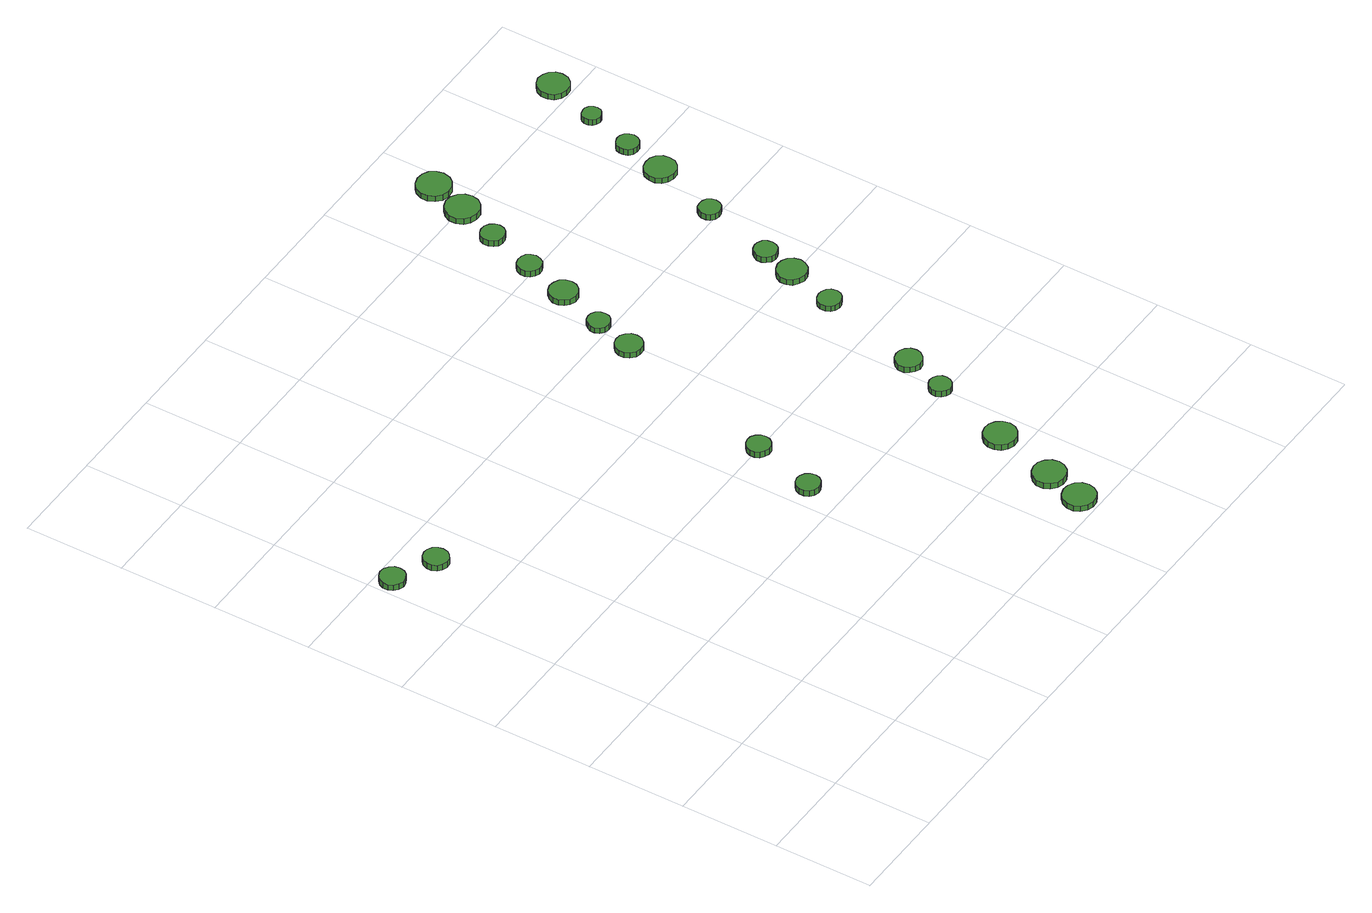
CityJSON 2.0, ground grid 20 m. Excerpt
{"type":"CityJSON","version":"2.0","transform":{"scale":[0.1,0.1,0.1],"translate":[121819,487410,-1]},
"CityObjects":{
"tree1":{"type":"SolitaryVegetationObject","attributes":{"function":"something"},"geometry":[{"type":"MultiSurface","lod":"1","boundaries":[[[0,1,2,3,4,5,6,7,8,9,10,11,12,13,14]],[[15,16,17,18,19,20,21,22,23,24,25,26,27,28,29]],[[0,29,28,1]],[[1,28,27,2]],[[2,27,26,3]],[[3,26,25,4]],[[4,25,24,5]],[[5,24,23,6]],[[6,23,22,7]],[[7,22,21,8]],[[8,21,20,9]],[[9,20,19,10]],[[10,19,18,11]],[[11,18,17,12]],[[12,17,16,13]],[[13,16,15,14]],[[14,15,29,0]]]}]},
"tree2":{"type":"SolitaryVegetationObject","attributes":{"function":"something"},"geometry":[{"type":"MultiSurface","lod":"1","boundaries":[[[30,31,32,33,34,35,36,37,38,39,40,41,42,43,44]],[[45,46,47,48,49,50,51,52,53,54,55,56,57,58,59]],[[30,59,58,31]],[[31,58,57,32]],[[32,57,56,33]],[[33,56,55,34]],[[34,55,54,35]],[[35,54,53,36]],[[36,53,52,37]],[[37,52,51,38]],[[38,51,50,39]],[[39,50,49,40]],[[40,49,48,41]],[[41,48,47,42]],[[42,47,46,43]],[[43,46,45,44]],[[44,45,59,30]]]}]},
"tree3":{"type":"SolitaryVegetationObject","attributes":{"function":"something"},"geometry":[{"type":"MultiSurface","lod":"1","boundaries":[[[60,61,62,63,64,65,66,67,68,69,70,71,72,73,74]],[[75,76,77,78,79,80,81,82,83,84,85,86,87,88,89]],[[60,89,88,61]],[[61,88,87,62]],[[62,87,86,63]],[[63,86,85,64]],[[64,85,84,65]],[[65,84,83,66]],[[66,83,82,67]],[[67,82,81,68]],[[68,81,80,69]],[[69,80,79,70]],[[70,79,78,71]],[[71,78,77,72]],[[72,77,76,73]],[[73,76,75,74]],[[74,75,89,60]]]}]},
"tree4":{"type":"SolitaryVegetationObject","attributes":{"function":"something"},"geometry":[{"type":"MultiSurface","lod":"1","boundaries":[[[90,91,92,93,94,95,96,97,98,99,100,101,102,103,104]],[[105,106,107,108,109,110,111,112,113,114,115,116,117,118,119]],[[90,119,118,91]],[[91,118,117,92]],[[92,117,116,93]],[[93,116,115,94]],[[94,115,114,95]],[[95,114,113,96]],[[96,113,112,97]],[[97,112,111,98]],[[98,111,110,99]],[[99,110,109,100]],[[100,109,108,101]],[[101,108,107,102]],[[102,107,106,103]],[[103,106,105,104]],[[104,105,119,90]]]}]},
"tree5":{"type":"SolitaryVegetationObject","attributes":{"function":"something"},"geometry":[{"type":"MultiSurface","lod":"1","boundaries":[[[120,121,122,123,124,125,126,127,128,129,130,131,132,133,134]],[[135,136,137,138,139,140,141,142,143,144,145,146,147,148,149]],[[120,149,148,121]],[[121,148,147,122]],[[122,147,146,123]],[[123,146,145,124]],[[124,145,144,125]],[[125,144,143,126]],[[126,143,142,127]],[[127,142,141,128]],[[128,141,140,129]],[[129,140,139,130]],[[130,139,138,131]],[[131,138,137,132]],[[132,137,136,133]],[[133,136,135,134]],[[134,135,149,120]]]}]},
"tree6":{"type":"SolitaryVegetationObject","attributes":{"function":"something"},"geometry":[{"type":"MultiSurface","lod":"1","boundaries":[[[150,151,152,153,154,155,156,157,158,159,160,161,162,163,164]],[[165,166,167,168,169,170,171,172,173,174,175,176,177,178,179]],[[150,179,178,151]],[[151,178,177,152]],[[152,177,176,153]],[[153,176,175,154]],[[154,175,174,155]],[[155,174,173,156]],[[156,173,172,157]],[[157,172,171,158]],[[158,171,170,159]],[[159,170,169,160]],[[160,169,168,161]],[[161,168,167,162]],[[162,167,166,163]],[[163,166,165,164]],[[164,165,179,150]]]}]},
"tree7":{"type":"SolitaryVegetationObject","attributes":{"function":"something"},"geometry":[{"type":"MultiSurface","lod":"1","boundaries":[[[180,181,182,183,184,185,186,187,188,189,190,191,192,193,194]],[[195,196,197,198,199,200,201,202,203,204,205,206,207,208,209]],[[180,209,208,181]],[[181,208,207,182]],[[182,207,206,183]],[[183,206,205,184]],[[184,205,204,185]],[[185,204,203,186]],[[186,203,202,187]],[[187,202,201,188]],[[188,201,200,189]],[[189,200,199,190]],[[190,199,198,191]],[[191,198,197,192]],[[192,197,196,193]],[[193,196,195,194]],[[194,195,209,180]]]}]},
"tree8":{"type":"SolitaryVegetationObject","attributes":{"function":"something"},"geometry":[{"type":"MultiSurface","lod":"1","boundaries":[[[210,211,212,213,214,215,216,217,218,219,220,221,222,223,224]],[[225,226,227,228,229,230,231,232,233,234,235,236,237,238,239]],[[210,239,238,211]],[[211,238,237,212]],[[212,237,236,213]],[[213,236,235,214]],[[214,235,234,215]],[[215,234,233,216]],[[216,233,232,217]],[[217,232,231,218]],[[218,231,230,219]],[[219,230,229,220]],[[220,229,228,221]],[[221,228,227,222]],[[222,227,226,223]],[[223,226,225,224]],[[224,225,239,210]]]}]},
"tree9":{"type":"SolitaryVegetationObject","attributes":{"function":"something"},"geometry":[{"type":"MultiSurface","lod":"1","boundaries":[[[240,241,242,243,244,245,246,247,248,249,250,251,252,253,254]],[[255,256,257,258,259,260,261,262,263,264,265,266,267,268,269]],[[240,269,268,241]],[[241,268,267,242]],[[242,267,266,243]],[[243,266,265,244]],[[244,265,264,245]],[[245,264,263,246]],[[246,263,262,247]],[[247,262,261,248]],[[248,261,260,249]],[[249,260,259,250]],[[250,259,258,251]],[[251,258,257,252]],[[252,257,256,253]],[[253,256,255,254]],[[254,255,269,240]]]}]},
"tree10":{"type":"SolitaryVegetationObject","attributes":{"function":"something"},"geometry":[{"type":"MultiSurface","lod":"1","boundaries":[[[270,271,272,273,274,275,276,277,278,279,280,281,282,283,284]],[[285,286,287,288,289,290,291,292,293,294,295,296,297,298,299]],[[270,299,298,271]],[[271,298,297,272]],[[272,297,296,273]],[[273,296,295,274]],[[274,295,294,275]],[[275,294,293,276]],[[276,293,292,277]],[[277,292,291,278]],[[278,291,290,279]],[[279,290,289,280]],[[280,289,288,281]],[[281,288,287,282]],[[282,287,286,283]],[[283,286,285,284]],[[284,285,299,270]]]}]},
"tree11":{"type":"SolitaryVegetationObject","attributes":{"function":"something"},"geometry":[{"type":"MultiSurface","lod":"1","boundaries":[[[300,301,302,303,304,305,306,307,308,309,310,311,312,313,314]],[[315,316,317,318,319,320,321,322,323,324,325,326,327,328,329]],[[300,329,328,301]],[[301,328,327,302]],[[302,327,326,303]],[[303,326,325,304]],[[304,325,324,305]],[[305,324,323,306]],[[306,323,322,307]],[[307,322,321,308]],[[308,321,320,309]],[[309,320,319,310]],[[310,319,318,311]],[[311,318,317,312]],[[312,317,316,313]],[[313,316,315,314]],[[314,315,329,300]]]}]},
"tree12":{"type":"SolitaryVegetationObject","attributes":{"function":"something"},"geometry":[{"type":"MultiSurface","lod":"1","boundaries":[[[330,331,332,333,334,335,336,337,338,339,340,341,342,343,344]],[[345,346,347,348,349,350,351,352,353,354,355,356,357,358,359]],[[330,359,358,331]],[[331,358,357,332]],[[332,357,356,333]],[[333,356,355,334]],[[334,355,354,335]],[[335,354,353,336]],[[336,353,352,337]],[[337,352,351,338]],[[338,351,350,339]],[[339,350,349,340]],[[340,349,348,341]],[[341,348,347,342]],[[342,347,346,343]],[[343,346,345,344]],[[344,345,359,330]]]}]},
"tree13":{"type":"SolitaryVegetationObject","attributes":{"function":"something"},"geometry":[{"type":"MultiSurface","lod":"1","boundaries":[[[360,361,362,363,364,365,366,367,368,369,370,371,372,373,374]],[[375,376,377,378,379,380,381,382,383,384,385,386,387,388,389]],[[360,389,388,361]],[[361,388,387,362]],[[362,387,386,363]],[[363,386,385,364]],[[364,385,384,365]],[[365,384,383,366]],[[366,383,382,367]],[[367,382,381,368]],[[368,381,380,369]],[[369,380,379,370]],[[370,379,378,371]],[[371,378,377,372]],[[372,377,376,373]],[[373,376,375,374]],[[374,375,389,360]]]}]},
"tree14":{"type":"SolitaryVegetationObject","attributes":{"function":"something"},"geometry":[{"type":"MultiSurface","lod":"1","boundaries":[[[390,391,392,393,394,395,396,397,398,399,400,401,402,403,404]],[[405,406,407,408,409,410,411,412,413,414,415,416,417,418,419]],[[390,419,418,391]],[[391,418,417,392]],[[392,417,416,393]],[[393,416,415,394]],[[394,415,414,395]],[[395,414,413,396]],[[396,413,412,397]],[[397,412,411,398]],[[398,411,410,399]],[[399,410,409,400]],[[400,409,408,401]],[[401,408,407,402]],[[402,407,406,403]],[[403,406,405,404]],[[404,405,419,390]]]}]},
"tree15":{"type":"SolitaryVegetationObject","attributes":{"function":"something"},"geometry":[{"type":"MultiSurface","lod":"1","boundaries":[[[420,421,422,423,424,425,426,427,428,429,430,431,432,433,434]],[[435,436,437,438,439,440,441,442,443,444,445,446,447,448,449]],[[420,449,448,421]],[[421,448,447,422]],[[422,447,446,423]],[[423,446,445,424]],[[424,445,444,425]],[[425,444,443,426]],[[426,443,442,427]],[[427,442,441,428]],[[428,441,440,429]],[[429,440,439,430]],[[430,439,438,431]],[[431,438,437,432]],[[432,437,436,433]],[[433,436,435,434]],[[434,435,449,420]]]}]},
"tree16":{"type":"SolitaryVegetationObject","attributes":{"function":"something"},"geometry":[{"type":"MultiSurface","lod":"1","boundaries":[[[450,451,452,453,454,455,456,457,458,459,460,461,462,463,464]],[[465,466,467,468,469,470,471,472,473,474,475,476,477,478,479]],[[450,479,478,451]],[[451,478,477,452]],[[452,477,476,453]],[[453,476,475,454]],[[454,475,474,455]],[[455,474,473,456]],[[456,473,472,457]],[[457,472,471,458]],[[458,471,470,459]],[[459,470,469,460]],[[460,469,468,461]],[[461,468,467,462]],[[462,467,466,463]],[[463,466,465,464]],[[464,465,479,450]]]}]},
"tree17":{"type":"SolitaryVegetationObject","attributes":{"function":"something"},"geometry":[{"type":"MultiSurface","lod":"1","boundaries":[[[480,481,482,483,484,485,486,487,488,489,490,491,492,493,494]],[[495,496,497,498,499,500,501,502,503,504,505,506,507,508,509]],[[480,509,508,481]],[[481,508,507,482]],[[482,507,506,483]],[[483,506,505,484]],[[484,505,504,485]],[[485,504,503,486]],[[486,503,502,487]],[[487,502,501,488]],[[488,501,500,489]],[[489,500,499,490]],[[490,499,498,491]],[[491,498,497,492]],[[492,497,496,493]],[[493,496,495,494]],[[494,495,509,480]]]}]},
"tree18":{"type":"SolitaryVegetationObject","attributes":{"function":"something"},"geometry":[{"type":"MultiSurface","lod":"1","boundaries":[[[510,511,512,513,514,515,516,517,518,519,520,521,522,523,524]],[[525,526,527,528,529,530,531,532,533,534,535,536,537,538,539]],[[510,539,538,511]],[[511,538,537,512]],[[512,537,536,513]],[[513,536,535,514]],[[514,535,534,515]],[[515,534,533,516]],[[516,533,532,517]],[[517,532,531,518]],[[518,531,530,519]],[[519,530,529,520]],[[520,529,528,521]],[[521,528,527,522]],[[522,527,526,523]],[[523,526,525,524]],[[524,525,539,510]]]}]},
"tree19":{"type":"SolitaryVegetationObject","attributes":{"function":"something"},"geometry":[{"type":"MultiSurface","lod":"1","boundaries":[[[540,541,542,543,544,545,546,547,548,549,550,551,552,553,554]],[[555,556,557,558,559,560,561,562,563,564,565,566,567,568,569]],[[540,569,568,541]],[[541,568,567,542]],[[542,567,566,543]],[[543,566,565,544]],[[544,565,564,545]],[[545,564,563,546]],[[546,563,562,547]],[[547,562,561,548]],[[548,561,560,549]],[[549,560,559,550]],[[550,559,558,551]],[[551,558,557,552]],[[552,557,556,553]],[[553,556,555,554]],[[554,555,569,540]]]}]},
"tree20":{"type":"SolitaryVegetationObject","attributes":{"function":"something"},"geometry":[{"type":"MultiSurface","lod":"1","boundaries":[[[570,571,572,573,574,575,576,577,578,579,580,581,582,583,584]],[[585,586,587,588,589,590,591,592,593,594,595,596,597,598,599]],[[570,599,598,571]],[[571,598,597,572]],[[572,597,596,573]],[[573,596,595,574]],[[574,595,594,575]],[[575,594,593,576]],[[576,593,592,577]],[[577,592,591,578]],[[578,591,590,579]],[[579,590,589,580]],[[580,589,588,581]],[[581,588,587,582]],[[582,587,586,583]],[[583,586,585,584]],[[584,585,599,570]]]}]},
"tree21":{"type":"SolitaryVegetationObject","attributes":{"function":"something"},"geometry":[{"type":"MultiSurface","lod":"1","boundaries":[[[600,601,602,603,604,605,606,607,608,609,610,611,612,613,614]],[[615,616,617,618,619,620,621,622,623,624,625,626,627,628,629]],[[600,629,628,601]],[[601,628,627,602]],[[602,627,626,603]],[[603,626,625,604]],[[604,625,624,605]],[[605,624,623,606]],[[606,623,622,607]],[[607,622,621,608]],[[608,621,620,609]],[[609,620,619,610]],[[610,619,618,611]],[[611,618,617,612]],[[612,617,616,613]],[[613,616,615,614]],[[614,615,629,600]]]}]},
"tree22":{"type":"SolitaryVegetationObject","attributes":{"function":"something"},"geometry":[{"type":"MultiSurface","lod":"1","boundaries":[[[630,631,632,633,634,635,636,637,638,639,640,641,642,643,644]],[[645,646,647,648,649,650,651,652,653,654,655,656,657,658,659]],[[630,659,658,631]],[[631,658,657,632]],[[632,657,656,633]],[[633,656,655,634]],[[634,655,654,635]],[[635,654,653,636]],[[636,653,652,637]],[[637,652,651,638]],[[638,651,650,639]],[[639,650,649,640]],[[640,649,648,641]],[[641,648,647,642]],[[642,647,646,643]],[[643,646,645,644]],[[644,645,659,630]]]}]},
"tree23":{"type":"SolitaryVegetationObject","attributes":{"function":"something"},"geometry":[{"type":"MultiSurface","lod":"1","boundaries":[[[660,661,662,663,664,665,666,667,668,669,670,671,672,673,674]],[[675,676,677,678,679,680,681,682,683,684,685,686,687,688,689]],[[660,689,688,661]],[[661,688,687,662]],[[662,687,686,663]],[[663,686,685,664]],[[664,685,684,665]],[[665,684,683,666]],[[666,683,682,667]],[[667,682,681,668]],[[668,681,680,669]],[[669,680,679,670]],[[670,679,678,671]],[[671,678,677,672]],[[672,677,676,673]],[[673,676,675,674]],[[674,675,689,660]]]}]},
"tree24":{"type":"SolitaryVegetationObject","attributes":{"function":"something"},"geometry":[{"type":"MultiSurface","lod":"1","boundaries":[[[690,691,692,693,694,695,696,697,698,699,700,701,702,703,704]],[[705,706,707,708,709,710,711,712,713,714,715,716,717,718,719]],[[690,719,718,691]],[[691,718,717,692]],[[692,717,716,693]],[[693,716,715,694]],[[694,715,714,695]],[[695,714,713,696]],[[696,713,712,697]],[[697,712,711,698]],[[698,711,710,699]],[[699,710,709,700]],[[700,709,708,701]],[[701,708,707,702]],[[702,707,706,703]],[[703,706,705,704]],[[704,705,719,690]]]}]}
},
"vertices":[
[58,968,23],[56,978,23],[50,986,23],[41,992,23],[30,993,23],[20,989,23],[12,982,23],[8,973,23],[8,962,23],[12,953,23],[20,946,23],[30,942,23],[41,944,23],[50,949,23],[56,957,23],[56,957,10],[50,949,10],[41,944,10],[30,942,10],[20,946,10],[12,953,10],[8,962,10],[8,973,10],[12,982,10],[20,989,10],[30,993,10],[41,992,10],[50,986,10],[56,978,10],[58,968,10],
[142,928,25],[140,938,25],[134,947,25],[125,952,25],[115,953,25],[105,950,25],[97,943,25],[93,933,25],[93,923,25],[97,913,25],[105,907,25],[115,903,25],[125,904,25],[134,910,25],[140,918,25],[140,918,12],[134,910,12],[125,904,12],[115,903,12],[105,907,12],[97,913,12],[93,923,12],[93,933,12],[97,943,12],[105,950,12],[115,953,12],[125,952,12],[134,947,12],[140,938,12],[142,928,12],
[669,467,26],[667,477,26],[661,485,26],[652,490,26],[643,491,26],[633,488,26],[626,481,26],[622,472,26],[622,462,26],[626,453,26],[633,447,26],[643,444,26],[652,445,26],[661,450,26],[667,458,26],[667,458,13],[661,450,13],[652,445,13],[643,444,13],[633,447,13],[626,453,13],[622,462,13],[622,472,13],[626,481,13],[633,488,13],[643,491,13],[652,490,13],[661,485,13],[667,477,13],[669,467,13],
[707,597,28],[705,607,28],[699,615,28],[691,620,28],[681,621,28],[672,618,28],[664,611,28],[660,602,28],[660,592,28],[664,583,28],[672,577,28],[681,574,28],[691,575,28],[699,580,28],[705,588,28],[705,588,15],[699,580,15],[691,575,15],[681,574,15],[672,577,15],[664,583,15],[660,592,15],[660,602,15],[664,611,15],[672,618,15],[681,621,15],[691,620,15],[699,615,15],[705,607,15],[707,597,15],
[908,34,30],[905,47,30],[897,58,30],[885,65,30],[872,66,30],[859,62,30],[849,53,30],[843,41,30],[843,27,30],[849,15,30],[859,6,30],[872,2,30],[885,3,30],[897,10,30],[905,21,30],[905,21,18],[897,10,18],[885,3,18],[872,2,18],[859,6,18],[849,15,18],[843,27,18],[843,41,18],[849,53,18],[859,62,18],[872,66,18],[885,65,18],[897,58,18],[905,47,18],[908,34,18],
[933,114,28],[930,127,28],[922,138,28],[910,145,28],[897,146,28],[884,142,28],[874,133,28],[868,121,28],[868,107,28],[874,95,28],[884,86,28],[897,82,28],[910,83,28],[922,90,28],[930,101,28],[930,101,15],[922,90,15],[910,83,15],[897,82,15],[884,86,15],[874,95,15],[868,107,15],[868,121,15],[874,133,15],[884,142,15],[897,146,15],[910,145,15],[922,138,15],[930,127,15],[933,114,15],
[974,245,27],[971,258,27],[963,269,27],[951,276,27],[938,277,27],[925,273,27],[915,264,27],[910,252,27],[910,238,27],[915,226,27],[925,217,27],[938,213,27],[951,214,27],[963,221,27],[971,232,27],[971,232,14],[963,221,14],[951,214,14],[938,213,14],[925,217,14],[915,226,14],[910,238,14],[910,252,14],[915,264,14],[925,273,14],[938,277,14],[951,276,14],[963,269,14],[971,258,14],[974,245,14],
[814,940,27],[812,951,27],[805,960,27],[796,966,27],[784,967,27],[774,964,27],[766,956,27],[761,946,27],[761,935,27],[766,925,27],[774,917,27],[784,914,27],[796,915,27],[805,920,27],[812,929,27],[812,929,15],[805,920,15],[796,915,15],[784,914,15],[774,917,15],[766,925,15],[761,935,15],[761,946,15],[766,956,15],[774,964,15],[784,967,15],[796,966,15],[805,960,15],[812,951,15],[814,940,15],
[1017,407,28],[1015,416,28],[1010,423,28],[1002,428,28],[993,429,28],[985,426,28],[978,420,28],[974,412,28],[974,403,28],[978,394,28],[985,388,28],[993,385,28],[1002,386,28],[1010,391,28],[1015,398,28],[1015,398,15],[1010,391,15],[1002,386,15],[993,385,15],[985,388,15],[978,394,15],[974,403,15],[974,412,15],[978,420,15],[985,426,15],[993,429,15],[1002,428,15],[1010,423,15],[1015,416,15],[1017,407,15],
[835,1021,25],[833,1030,25],[828,1038,25],[820,1043,25],[811,1044,25],[802,1041,25],[795,1034,25],[791,1026,25],[791,1017,25],[795,1008,25],[802,1002,25],[811,999,25],[820,1000,25],[828,1005,25],[833,1012,25],[833,1012,13],[828,1005,13],[820,1000,13],[811,999,13],[802,1002,13],[795,1008,13],[791,1017,13],[791,1026,13],[795,1034,13],[802,1041,13],[811,1044,13],[820,1043,13],[828,1038,13],[833,1030,13],[835,1021,13],
[1046,490,32],[1044,501,32],[1037,510,32],[1028,515,32],[1017,516,32],[1007,513,32],[999,506,32],[994,496,32],[994,485,32],[999,475,32],[1007,468,32],[1017,464,32],[1028,465,32],[1037,471,32],[1044,480,32],[1044,480,19],[1037,471,19],[1028,465,19],[1017,464,19],[1007,468,19],[999,475,19],[994,485,19],[994,496,19],[999,506,19],[1007,513,19],[1017,516,19],[1028,515,19],[1037,510,19],[1044,501,19],[1046,490,19],
[874,1118,26],[872,1129,26],[865,1139,26],[855,1144,26],[843,1146,26],[832,1142,26],[824,1134,26],[819,1124,26],[819,1112,26],[824,1102,26],[832,1094,26],[843,1090,26],[855,1091,26],[865,1097,26],[872,1107,26],[872,1107,13],[865,1097,13],[855,1091,13],[843,1090,13],[832,1094,13],[824,1102,13],[819,1112,13],[819,1124,13],[824,1134,13],[832,1142,13],[843,1146,13],[855,1144,13],[865,1139,13],[872,1129,13],[874,1118,13],
[899,1209,26],[896,1219,26],[891,1227,26],[882,1231,26],[872,1232,26],[863,1229,26],[856,1223,26],[852,1214,26],[852,1204,26],[856,1195,26],[863,1189,26],[872,1185,26],[882,1186,26],[891,1191,26],[896,1199,26],[896,1199,13],[891,1191,13],[882,1186,13],[872,1185,13],[863,1189,13],[856,1195,13],[852,1204,13],[852,1214,13],[856,1223,13],[863,1229,13],[872,1232,13],[882,1231,13],[891,1227,13],[896,1219,13],[899,1209,13],
[1105,698,31],[1103,708,31],[1097,715,31],[1088,720,31],[1079,721,31],[1069,718,31],[1062,712,31],[1058,703,31],[1058,693,31],[1062,684,31],[1069,678,31],[1079,675,31],[1088,676,31],[1097,681,31],[1103,688,31],[1103,688,19],[1097,681,19],[1088,676,19],[1079,675,19],[1069,678,19],[1062,684,19],[1058,693,19],[1058,703,19],[1062,712,19],[1069,718,19],[1079,721,19],[1088,720,19],[1097,715,19],[1103,708,19],[1105,698,19],
[933,1309,26],[931,1318,26],[925,1326,26],[916,1331,26],[906,1332,26],[897,1329,26],[890,1323,26],[886,1314,26],[886,1304,26],[890,1295,26],[897,1288,26],[906,1285,26],[916,1286,26],[925,1291,26],[931,1299,26],[931,1299,13],[925,1291,13],[916,1286,13],[906,1285,13],[897,1288,13],[890,1295,13],[886,1304,13],[886,1314,13],[890,1323,13],[897,1329,13],[906,1332,13],[916,1331,13],[925,1326,13],[931,1318,13],[933,1309,13],
[1143,799,28],[1140,811,28],[1133,821,28],[1122,827,28],[1110,828,28],[1099,824,28],[1089,816,28],[1084,805,28],[1084,793,28],[1089,782,28],[1099,774,28],[1110,770,28],[1122,771,28],[1133,777,28],[1140,787,28],[1140,787,15],[1133,777,15],[1122,771,15],[1110,770,15],[1099,774,15],[1089,782,15],[1084,793,15],[1084,805,15],[1089,816,15],[1099,824,15],[1110,828,15],[1122,827,15],[1133,821,15],[1140,811,15],[1143,799,15],
[972,1392,27],[969,1406,27],[961,1417,27],[949,1424,27],[935,1426,27],[921,1421,27],[911,1412,27],[905,1399,27],[905,1385,27],[911,1372,27],[921,1363,27],[935,1359,27],[949,1360,27],[961,1367,27],[969,1378,27],[969,1378,14],[961,1367,14],[949,1360,14],[935,1359,14],[921,1363,14],[911,1372,14],[905,1385,14],[905,1399,14],[911,1412,14],[921,1421,14],[935,1426,14],[949,1424,14],[961,1417,14],[969,1406,14],[972,1392,14],
[1158,869,26],[1156,878,26],[1151,886,26],[1142,891,26],[1133,892,26],[1124,889,26],[1117,882,26],[1113,874,26],[1113,864,26],[1117,856,26],[1124,849,26],[1133,846,26],[1142,847,26],[1151,852,26],[1156,860,26],[1156,860,13],[1151,852,13],[1142,847,13],[1133,846,13],[1124,849,13],[1117,856,13],[1113,864,13],[1113,874,13],[1117,882,13],[1124,889,13],[1133,892,13],[1142,891,13],[1151,886,13],[1156,878,13],[1158,869,13],
[997,1469,26],[994,1482,26],[986,1494,26],[974,1501,26],[960,1502,26],[946,1498,26],[936,1489,26],[930,1476,26],[930,1462,26],[936,1449,26],[946,1439,26],[960,1435,26],[974,1437,26],[986,1444,26],[994,1455,26],[994,1455,13],[986,1444,13],[974,1437,13],[960,1435,13],[946,1439,13],[936,1449,13],[930,1462,13],[930,1476,13],[936,1489,13],[946,1498,13],[960,1502,13],[974,1501,13],[986,1494,13],[994,1482,13],[997,1469,13],
[1200,1016,25],[1198,1024,25],[1193,1032,25],[1185,1036,25],[1176,1037,25],[1167,1035,25],[1160,1028,25],[1157,1020,25],[1157,1011,25],[1160,1003,25],[1167,997,25],[1176,994,25],[1185,995,25],[1193,999,25],[1198,1007,25],[1198,1007,12],[1193,999,12],[1185,995,12],[1176,994,12],[1167,997,12],[1160,1003,12],[1157,1011,12],[1157,1020,12],[1160,1028,12],[1167,1035,12],[1176,1037,12],[1185,1036,12],[1193,1032,12],[1198,1024,12],[1200,1016,12],
[1251,1148,26],[1249,1160,26],[1241,1171,26],[1230,1177,26],[1217,1178,26],[1205,1175,26],[1195,1166,26],[1190,1154,26],[1190,1141,26],[1195,1129,26],[1205,1121,26],[1217,1117,26],[1230,1118,26],[1241,1125,26],[1249,1135,26],[1249,1135,14],[1241,1125,14],[1230,1118,14],[1217,1117,14],[1205,1121,14],[1195,1129,14],[1190,1141,14],[1190,1154,14],[1195,1166,14],[1205,1175,14],[1217,1178,14],[1230,1177,14],[1241,1171,14],[1249,1160,14],[1251,1148,14],
[1268,1234,26],[1266,1243,26],[1261,1251,26],[1253,1255,26],[1244,1256,26],[1235,1253,26],[1228,1247,26],[1225,1239,26],[1225,1230,26],[1228,1221,26],[1235,1215,26],[1244,1212,26],[1253,1213,26],[1261,1218,26],[1266,1225,26],[1266,1225,13],[1261,1218,13],[1253,1213,13],[1244,1212,13],[1235,1215,13],[1228,1221,13],[1225,1230,13],[1225,1239,13],[1228,1247,13],[1235,1253,13],[1244,1256,13],[1253,1255,13],[1261,1251,13],[1266,1243,13],[1268,1234,13],
[1296,1331,25],[1295,1338,25],[1290,1345,25],[1283,1349,25],[1276,1349,25],[1268,1347,25],[1262,1342,25],[1259,1335,25],[1259,1327,25],[1262,1320,25],[1268,1315,25],[1276,1312,25],[1283,1313,25],[1290,1317,25],[1295,1323,25],[1295,1323,12],[1290,1317,12],[1283,1313,12],[1276,1312,12],[1268,1315,12],[1262,1320,12],[1259,1327,12],[1259,1335,12],[1262,1342,12],[1268,1347,12],[1276,1349,12],[1283,1349,12],[1290,1345,12],[1295,1338,12],[1296,1331,12],
[1338,1432,26],[1336,1445,26],[1328,1455,26],[1317,1461,26],[1304,1463,26],[1292,1459,26],[1282,1450,26],[1277,1438,26],[1277,1425,26],[1282,1414,26],[1292,1405,26],[1304,1401,26],[1317,1402,26],[1328,1409,26],[1336,1419,26],[1336,1419,14],[1328,1409,14],[1317,1402,14],[1304,1401,14],[1292,1405,14],[1282,1414,14],[1277,1425,14],[1277,1438,14],[1282,1450,14],[1292,1459,14],[1304,1463,14],[1317,1461,14],[1328,1455,14],[1336,1445,14],[1338,1432,14]
]}
